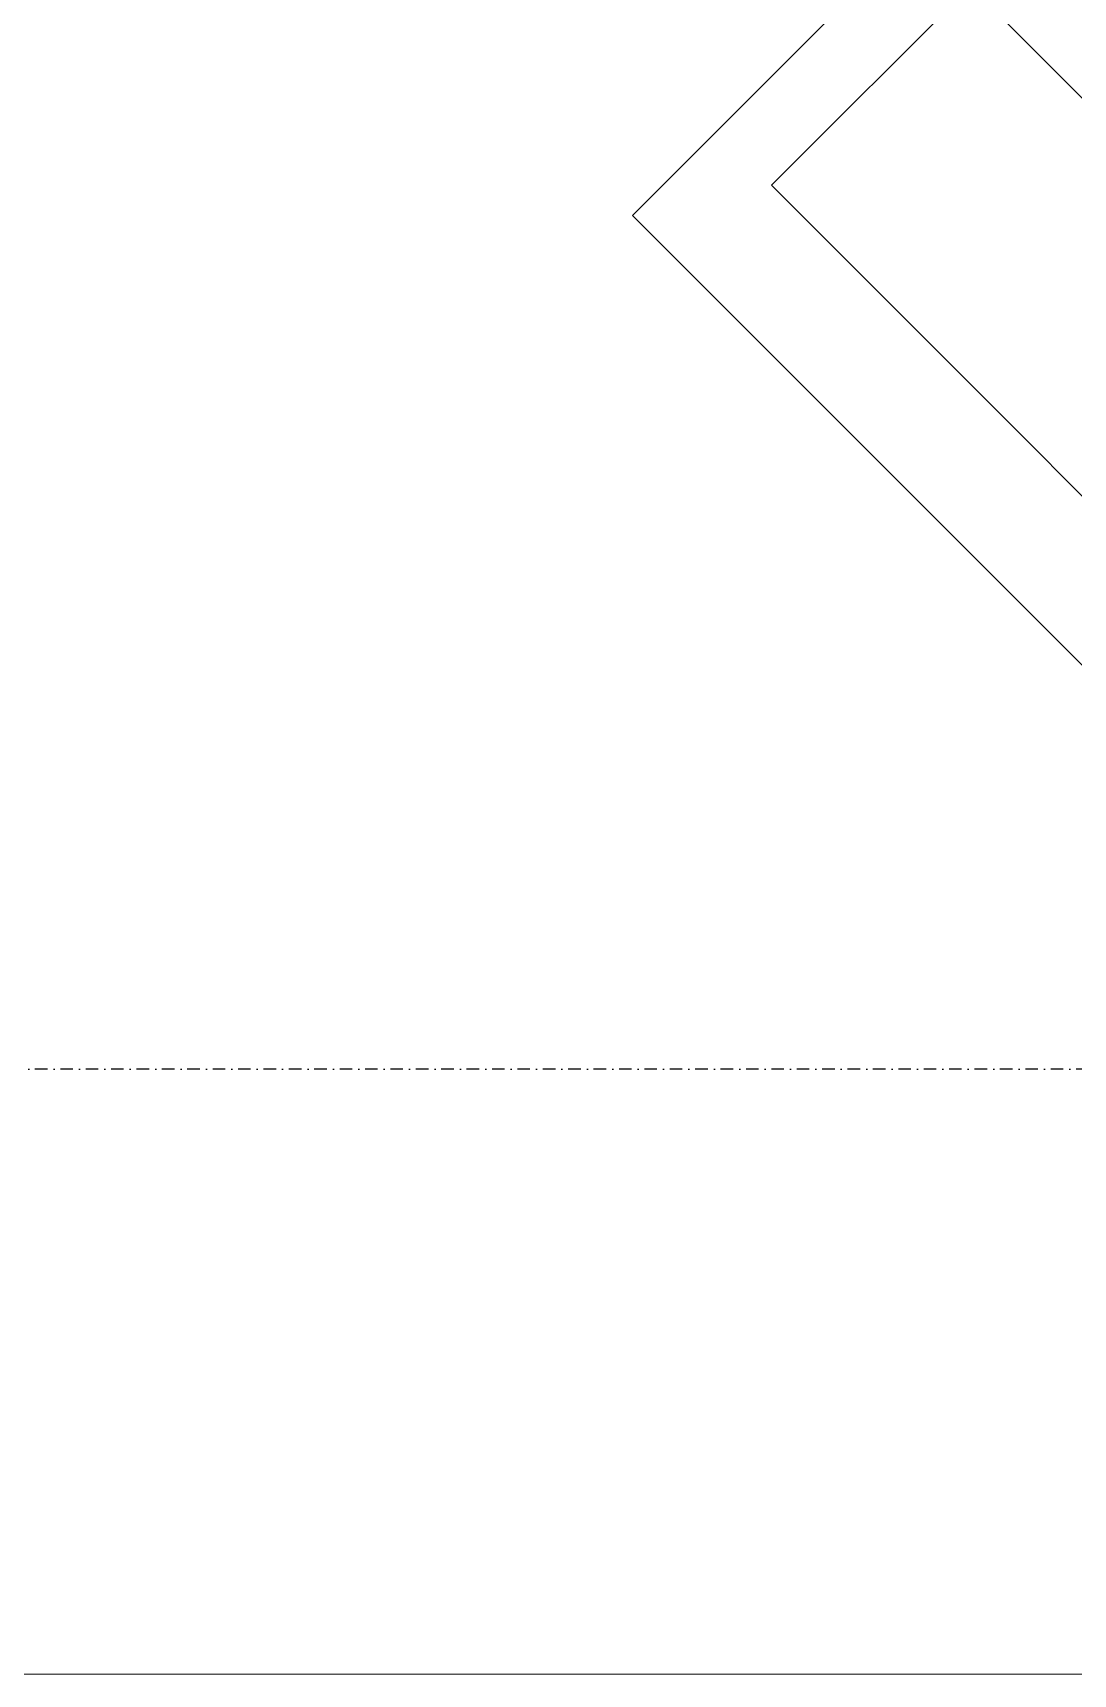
# Model space of a CAD drawing. Header units: inches. Extents: x -12418 to 57169, y -29325 to 19878.
# Drawn here: x 48053.2 to 48317.4, y 6427.6 to 6844.2 of the extents above; entities that cross this region are included whole.
import ezdxf

# ---------------------------------------------------------------- set-up
doc = ezdxf.new("R2010")
doc.units = ezdxf.units.IN
doc.header["$LTSCALE"] = 25
doc.header["$MEASUREMENT"] = 0
doc.linetypes.add('DASHDOT', pattern=[25.4, 12.7, -6.35, 0, -6.35])
doc.layers.get('0').update_dxf_attribs({"color": 8})
for name, color, linetype, lineweight in [('00-Ground Floor$0$LOADING', 253, 'Continuous', 5), ('E-LITE-CLNG-CNDT', 6, 'DASHDOT', 35), ('T-DATA-CLNG-COND', 51, 'DASHDOT', 25)]:
    doc.layers.add(name, color=color, linetype=linetype, lineweight=lineweight)

# ---------------------------------------------------------------- blocks, each defined once
blk = doc.blocks.new('00-Ground Floor$0$ITCWLS1-P')
at = {"layer": '00-Ground Floor$0$LOADING'}
for p, q in [((-0.17, 0.45), (0, 0.45)), ((0, 0.45), (0, 0))]:
    blk.add_line(p, q, dxfattribs=at)
blk.add_lwpolyline([(-0.1019, 0.43047), (-0.03039, 0.43047), (-0.03039, 0.22944), (-0.1019, 0.22944)], close=True, dxfattribs=at)
blk = doc.blocks.new('00-Ground Floor$0$GF21042A-P')
blk.add_line((0, 0), (1.4, 0))
blk = doc.blocks.new('00-Ground Floor')
at = {"layer": '00-Ground Floor$0$LOADING', "yscale": 1000, "zscale": 1000}
for name, p, xscale, rotation in [('00-Ground Floor$0$GF21042A-P', (47392.93, 6427.57, 0), 1000, 359.9999999991881), ('00-Ground Floor$0$ITCWLS1-P', (48523.69, 6479.65, 0.01), -1000, 44.99999999923502)]:
    blk.add_blockref(name, p, dxfattribs=dict(at, xscale=xscale, rotation=rotation))

msp = doc.modelspace()

# ---------------------------------------------------------------- linework, layer by layer
at = {"layer": 'T-DATA-CLNG-COND', "ltscale": 0.01, "elevation": 0}
msp.add_lwpolyline([(48514.84, 6581.16), (38773.34, 6581.16)], dxfattribs=at)

# ---------------------------------------------------------------- block references
at = {"layer": 'E-LITE-CLNG-CNDT'}
msp.add_blockref('00-Ground Floor', (0, 0), dxfattribs=at)

doc.saveas('drawing.dxf')
